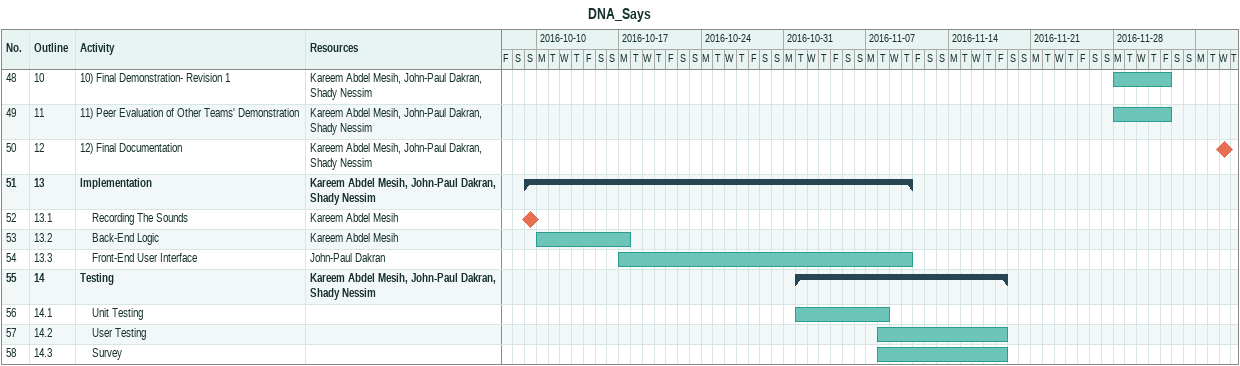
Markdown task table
DNA_Says

| ID | WBS | Task | Start | Finish | Resources |
|---|---|---|---|---|---|
| 48 | 10 | 10) Final Demonstration- Revision 1 | 2016-11-28 | 2016-12-02 | Kareem Abdel Mesih, John-Paul Dakran, Shady Nessim |
| 49 | 11 | 11) Peer Evaluation of Other Teams' Demonstration | 2016-11-28 | 2016-12-02 | Kareem Abdel Mesih, John-Paul Dakran, Shady Nessim |
| 50 | 12 | 12) Final Documentation (milestone) | 2016-12-07 | 2016-12-07 | Kareem Abdel Mesih, John-Paul Dakran, Shady Nessim |
| 51 | 13 | **Implementation** | 2016-10-09 | 2016-11-10 | Kareem Abdel Mesih, John-Paul Dakran, Shady Nessim |
| 52 | 13.1 | Recording The Sounds (milestone) | 2016-10-09 | 2016-10-09 | Kareem Abdel Mesih |
| 53 | 13.2 | Back-End Logic | 2016-10-10 | 2016-10-17 | Kareem Abdel Mesih |
| 54 | 13.3 | Front-End User Interface | 2016-10-17 | 2016-11-10 | John-Paul Dakran |
| 55 | 14 | **Testing** | 2016-11-01 | 2016-11-18 | Kareem Abdel Mesih, John-Paul Dakran, Shady Nessim |
| 56 | 14.1 | Unit Testing | 2016-11-01 | 2016-11-08 |  |
| 57 | 14.2 | User Testing | 2016-11-08 | 2016-11-18 |  |
| 58 | 14.3 | Survey | 2016-11-08 | 2016-11-18 |  |
